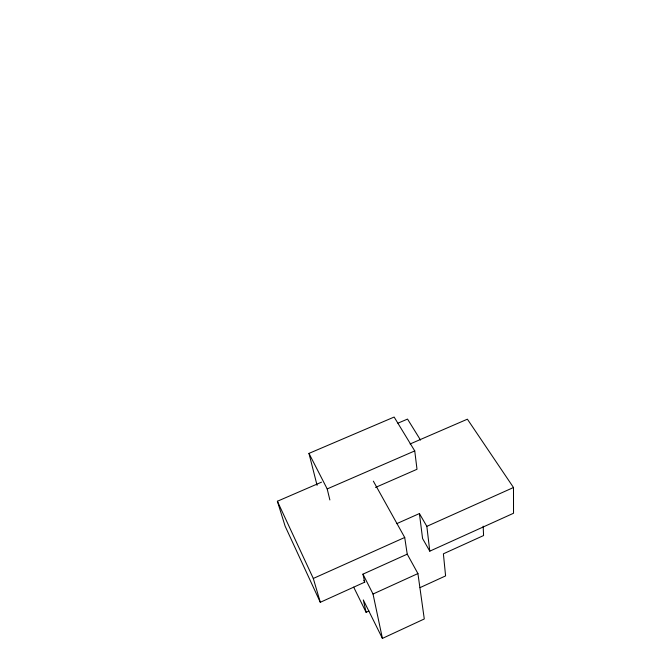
<?xml version="1.0" encoding="UTF-8"?>
<svg xmlns="http://www.w3.org/2000/svg" width="672" height="672" viewBox="0 0 672 672"><rect width="100%" height="100%" fill="white"/><g stroke="black" fill="none" stroke-linecap="round" stroke-linejoin="round"><path stroke-width="1.01" d="M368.962 611.024L366.122 612.326L363.3 599.928L382.41 638.4L424.284 618.971L417.925 573.569L407.232 554.165L404.712 537.474L373.355 481.152M420.05 587.614L445.595 575.904L443.386 553.812L483.571 535.55L483.168 526.168M382.41 638.4L373.027 594.023L417.925 573.569M396.766 523.639L419.412 513.559L422.579 538.541L429.786 551.166L513.526 513.257L513.492 487.511L467.393 419.185L410.096 443.974M321.527 482.16L277.385 501.253L285.138 526.193L320.3 602.288L364.72 582.17L362.956 574.148L407.232 554.165M429.786 551.166L426.838 526.352L513.492 487.511M320.3 602.288L313.303 578.458L404.712 537.474M375.522 487.435L417.001 469.283L414.75 450.912L394.136 417.052L308.969 453.398L317.075 485.344M329.868 499.951L327.197 488.922L414.75 450.912M397.916 423.192L407.526 419.084L420.529 440.068M419.412 513.559L426.838 526.352M308.969 453.398L327.197 488.922M362.956 574.148L373.027 594.023M363.787 580.314L364.72 582.17M353.674 587.135L366.122 612.326M277.385 501.253L313.303 578.458"/></g></svg>
